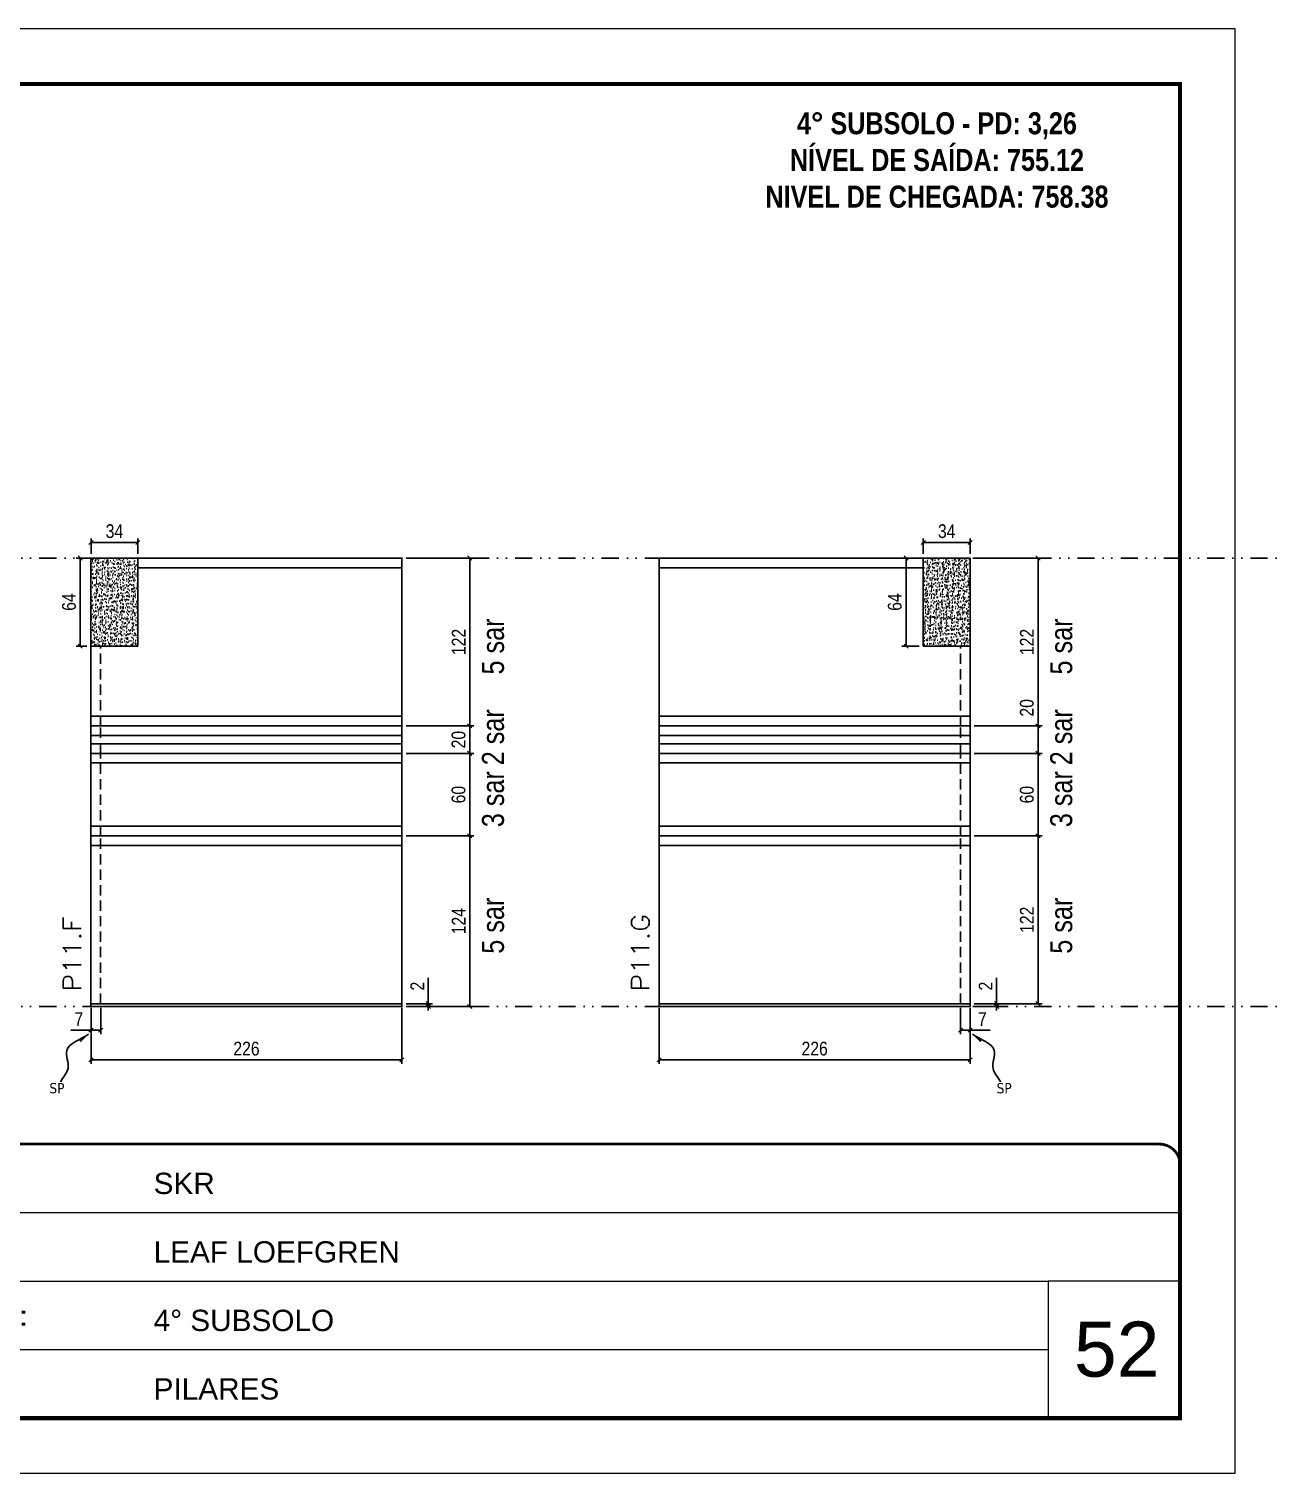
# Model space of a CAD drawing. Header units: millimetres. Extents: x 13777 to 27878, y -21631 to 6985.
# Drawn here: x 19776 to 20677, y -7848 to -6798 of the extents above; entities that cross this region are included whole.
import ezdxf

# ---------------------------------------------------------------- set-up
doc = ezdxf.new("R2010")
doc.units = ezdxf.units.MM
for name, pattern in [('CONTINUO', [0]), ('DASHED', [0.75, 0.5, -0.25]), ('DIVIDE2', [0.625, 0.25, -0.125, 0, -0.125, 0, -0.125]), ('HIDDEN', [0.375, 0.25, -0.125])]:
    doc.linetypes.add(name, pattern=pattern)
for name, color, linetype, lineweight in [('CARIMBO', 255, 'Continuous', 9), ('Folhas', 255, 'Continuous', 9), ('SARRAFO DE PRESSAO', 251, 'DASHED', 9), ('Texto Seção', 7, 'Continuous', 15)]:
    doc.layers.add(name, color=color, linetype=linetype, lineweight=lineweight)
for name, color, linetype in [('COTA', 241, 'Continuous'), ('NOMENCLATURA', 7, 'Continuous'), ('Nível', 160, 'Continuous'), ('Painéis', 200, 'Continuous'), ('SARR_2.2x7', 40, 'Continuous'), ('Sarrafo de Pressão', 42, 'HIDDEN'), ('texto', 7, 'Continuous')]:
    doc.layers.add(name, color=color, linetype=linetype)
doc.styles.add('ARIAL', font='arial.ttf')
doc.styles.add('ARIAL_NARROW', font='ARIALN.TTF', dxfattribs={"height": 0.2})
doc.styles.add('COTA TECNICA', font='techl___.ttf', dxfattribs={"height": 10})
doc.styles.add('COTA TECNICA-50', font='techl___.ttf', dxfattribs={"height": 10})
doc.styles.add('REGUA-120', font='ROMANS.shx', dxfattribs={"height": 15})
doc.styles.add('ROMANC', font='techb___.ttf', dxfattribs={"height": 2.5})
doc.styles.get("Standard").update_dxf_attribs({"font": 'arial.ttf'})
doc.styles.add('Tecnologia', font='')
doc.styles.get('Tecnologia').set_extended_font_data('Forgotten Futurist')
doc.dimstyles.new('COTA PAINEL-50', dxfattribs={"dimtxt": 10, "dimasz": 3, "dimexe": 3, "dimexo": 3, "dimgap": 3, "dimtad": 1, "dimdec": 1, "dimzin": 12, "dimdsep": 46, "dimtxsty": 'COTA TECNICA-50', "dimblk1": 'OBLIQUE', "dimblk2": 'OBLIQUE', "dimsah": 1, "dimcen": 0.9, "dimclrd": 4, "dimclre": 4, "dimclrt": 240, "dimadec": 1, "dimazin": 3, "dimtfac": 1, "dimtdec": 1, "dimtmove": 0, "dimatfit": 3, "dimfxl": 1, "dimtolj": 1, "dimtzin": 12, "dimarcsym": 0})
doc.dimstyles.new('PAINEL', dxfattribs={"dimtxt": 10, "dimasz": 3, "dimexe": 3, "dimexo": 3, "dimgap": 3, "dimtad": 1, "dimdec": 1, "dimzin": 12, "dimdsep": 46, "dimtxsty": 'COTA TECNICA', "dimblk1": 'OBLIQUE', "dimblk2": 'OBLIQUE', "dimsah": 1, "dimcen": 0.9, "dimclrd": 4, "dimclre": 4, "dimclrt": 240, "dimadec": 1, "dimazin": 3, "dimtfac": 1, "dimtdec": 1, "dimtmove": 0, "dimatfit": 3, "dimfxl": 1, "dimtolj": 1, "dimtzin": 12, "dimarcsym": 0})
doc.dimstyles.get("Standard").update_dxf_attribs({"dimtxt": 0.18, "dimasz": 0.18, "dimexe": 0.18, "dimexo": 0.0625, "dimgap": 0.09, "dimtad": 0, "dimtih": 1, "dimtoh": 1, "dimdec": 4, "dimzin": 0, "dimdsep": 46, "dimtxsty": 'Standard', "dimcen": 0.09, "dimadec": 0, "dimazin": 0, "dimtfac": 1, "dimtdec": 4, "dimtofl": 0, "dimtmove": 0, "dimatfit": 3, "dimfxl": 1, "dimtolj": 1, "dimtzin": 0, "dimarcsym": 0})

# ---------------------------------------------------------------- blocks, each defined once
blk = doc.blocks.new('9999999999')
at = {"color": 30, "linetype": 'CONTINUO'}
for p, q in [((98564.6, 34230.2), (98564.6, 34429.4)), ((98564.6, 34379.6), (99584, 34379.6)), ((98564.6, 34329.8), (99488, 34329.8)), ((99584, 34329.8), (99488, 34329.8)), ((99488, 34329.8), (99488, 34230.2)), ((98564.6, 34280), (99488, 34280))]:
    blk.add_line(p, q, dxfattribs=at)
at = {"color": 30, "linetype": 'CONTINUO', "const_width": 2}
blk.add_lwpolyline([(99584, 34230.2), (99584, 34414.4, 0.414214), (99569, 34429.4), (98229, 34429.4, 0.414214), (98214, 34414.4), (98214, 34245.2, 0.414214), (98229, 34230.2), (99584, 34230.2)], format="xyb", dxfattribs=at)
at = {"layer": 'Folhas'}
blk.add_lwpolyline([(98139, 34190.2), (99624, 34190.2), (99624, 35240.2), (98139, 35240.2)], close=True, dxfattribs=at)
at = {"layer": 'Folhas', "color": 30, "const_width": 3}
blk.add_lwpolyline([(98214, 34230.2), (99584, 34230.2), (99584, 35200.2), (98214, 35200.2)], close=True, dxfattribs=at)
at = {"color": 7, "linetype": 'Continuous', "ltscale": 5, "style": 'ARIAL'}
for s, height, p in [('SKR', 15.48, (98837.7, 34393.1)), ('LEAF LOEFGREN', 15.483, (98837.7, 34343.3)), ('4° SUBSOLO', 15.48, (98837.7, 34293.5)), ('NOVA SISTEMAS CONSTRUTIVOS', 11.059, (98263.2, 34267.2)), ('PILARES', 15.48, (98837.7, 34243.7))]:
    blk.add_text(s, height=height, dxfattribs=at).set_placement(p)
at = {"layer": 'Folhas', "color": 7, "style": 'Tecnologia', "width": 1.5}
for s, p in [('CLIENTE:', (98573.7, 34397.2)), ('OBRA:', (98573.7, 34347.3)), ('PAVIMENTO:', (98573.7, 34297.5)), ('PROJETO:', (98573.7, 34247.7))]:
    blk.add_text(s, height=14, dxfattribs=at).set_placement(p)
blk = doc.blocks.new('_Oblique')
at = {"color": 0, "linetype": 'ByBlock', "lineweight": -2}
blk.add_line((-0.5, -0.5), (0.5, 0.5), dxfattribs=at)
blk = doc.blocks.new('*D3263')
at = {"layer": 'COTA', "color": 4, "lineweight": -2, "transparency": 16777216}
for p, q in [((19821.7, -7509.9), (19821.7, -7550.7)), ((20047.7, -7509.9), (20047.7, -7550.7)), ((20047.7, -7547.7), (19821.7, -7547.7))]:
    blk.add_line(p, q, dxfattribs=at)
at = {"layer": 'Defpoints', "color": 0, "transparency": 16777216}
for p in [(19821.7, -7506.9), (20047.7, -7506.9), (19821.7, -7547.7)]:
    blk.add_point(p, dxfattribs=at)
at = {"layer": 'COTA', "color": 4, "lineweight": -2, "transparency": 16777216, "xscale": 3, "yscale": 3, "zscale": 3, "rotation": 180}
blk.add_blockref('_Oblique', (19821.7, -7547.7), dxfattribs=at)
at = {"layer": 'COTA', "color": 4, "lineweight": -2, "transparency": 16777216, "xscale": 3, "yscale": 3, "zscale": 3}
blk.add_blockref('_Oblique', (20047.7, -7547.7), dxfattribs=at)
at = {"layer": 'COTA', "color": 240, "transparency": 16777216, "insert": (19934.7, -7539.6), "char_height": 10, "attachment_point": 5, "style": 'COTA TECNICA'}
blk.add_mtext('\\A1;226', dxfattribs=at)
blk = doc.blocks.new('*D3264')
at = {"layer": 'COTA', "color": 4, "lineweight": -2, "transparency": 16777216}
for p, q in [((19821.7, -7511.9), (19821.7, -7529.1)), ((19828.7, -7509.9), (19828.7, -7529.1)), ((19821.7, -7526.1), (19806.9, -7526.1)), ((19828.7, -7526.1), (19821.7, -7526.1))]:
    blk.add_line(p, q, dxfattribs=at)
at = {"layer": 'Defpoints', "color": 0, "transparency": 16777216}
for p in [(19828.7, -7506.9), (19821.7, -7508.9), (19821.7, -7526.1)]:
    blk.add_point(p, dxfattribs=at)
at = {"layer": 'COTA', "color": 4, "lineweight": -2, "transparency": 16777216, "xscale": 3, "yscale": 3, "zscale": 3, "rotation": 180}
blk.add_blockref('_Oblique', (19821.7, -7526.1), dxfattribs=at)
at = {"layer": 'COTA', "color": 4, "lineweight": -2, "transparency": 16777216, "xscale": 3, "yscale": 3, "zscale": 3}
blk.add_blockref('_Oblique', (19828.7, -7526.1), dxfattribs=at)
at = {"layer": 'COTA', "color": 240, "transparency": 16777216, "insert": (19812.8, -7518.1), "char_height": 10, "attachment_point": 5, "style": 'COTA TECNICA-50'}
blk.add_mtext('\\A1;7', dxfattribs=at)
blk = doc.blocks.new('*D3265')
at = {"layer": 'COTA', "color": 4, "lineweight": -2, "transparency": 16777216}
for p, q in [((20066.9, -7506.9), (20066.9, -7488.1)), ((20050.7, -7506.9), (20069.9, -7506.9)), ((20066.9, -7508.9), (20066.9, -7506.9)), ((20050.7, -7508.9), (20069.9, -7508.9)), ((20066.9, -7508.9), (20066.9, -7511.9))]:
    blk.add_line(p, q, dxfattribs=at)
at = {"layer": 'Defpoints', "color": 0, "transparency": 16777216}
for p in [(20047.7, -7506.9), (20047.7, -7508.9), (20066.9, -7508.9)]:
    blk.add_point(p, dxfattribs=at)
at = {"layer": 'COTA', "color": 4, "lineweight": -2, "transparency": 16777216, "xscale": 3, "yscale": 3, "zscale": 3}
for p, rotation in [((20066.9, -7506.9), 270), ((20066.9, -7508.9), 90)]:
    blk.add_blockref('_Oblique', p, dxfattribs=dict(at, rotation=rotation))
at = {"layer": 'COTA', "color": 240, "transparency": 16777216, "insert": (20058.9, -7494.1), "char_height": 10, "attachment_point": 5, "rotation": 90, "style": 'COTA TECNICA-50'}
blk.add_mtext('\\A1;2', dxfattribs=at)
blk = doc.blocks.new('*D3266')
at = {"layer": 'COTA', "color": 4, "lineweight": -2, "transparency": 16777216}
for p, q in [((20050.7, -7324.9), (20100, -7324.9)), ((20097, -7384.9), (20097, -7324.9)), ((20050.7, -7384.9), (20100, -7384.9))]:
    blk.add_line(p, q, dxfattribs=at)
at = {"layer": 'Defpoints', "color": 0, "transparency": 16777216}
for p in [(20047.7, -7324.9), (20097, -7324.9), (20047.7, -7384.9)]:
    blk.add_point(p, dxfattribs=at)
at = {"layer": 'COTA', "color": 4, "lineweight": -2, "transparency": 16777216, "xscale": 3, "yscale": 3, "zscale": 3}
for p, rotation in [((20097, -7324.9), 90), ((20097, -7384.9), 270)]:
    blk.add_blockref('_Oblique', p, dxfattribs=dict(at, rotation=rotation))
at = {"layer": 'COTA', "color": 240, "transparency": 16777216, "insert": (20088.9, -7354.9), "char_height": 10, "attachment_point": 5, "rotation": 90, "style": 'COTA TECNICA-50'}
blk.add_mtext('\\A1;60', dxfattribs=at)
blk = doc.blocks.new('*D3267')
at = {"layer": 'COTA', "color": 4, "lineweight": -2, "transparency": 16777216}
for p, q in [((20050.7, -7182.9), (20100, -7182.9)), ((20097, -7304.9), (20097, -7182.9)), ((20050.7, -7304.9), (20100, -7304.9))]:
    blk.add_line(p, q, dxfattribs=at)
at = {"layer": 'Defpoints', "color": 0, "transparency": 16777216}
for p in [(20047.7, -7182.9), (20097, -7182.9), (20047.7, -7304.9)]:
    blk.add_point(p, dxfattribs=at)
at = {"layer": 'COTA', "color": 4, "lineweight": -2, "transparency": 16777216, "xscale": 3, "yscale": 3, "zscale": 3}
for p, rotation in [((20097, -7182.9), 90), ((20097, -7304.9), 270)]:
    blk.add_blockref('_Oblique', p, dxfattribs=dict(at, rotation=rotation))
at = {"layer": 'COTA', "color": 240, "transparency": 16777216, "insert": (20089, -7243.9), "char_height": 10, "attachment_point": 5, "rotation": 90, "style": 'COTA TECNICA-50'}
blk.add_mtext('\\A1;122', dxfattribs=at)
blk = doc.blocks.new('*D3286')
at = {"layer": 'COTA', "color": 4, "linetype": 'ByBlock', "lineweight": -2, "transparency": 16777216}
for p, q in [((20050.7, -7384.9), (20100, -7384.9)), ((20097, -7508.9), (20097, -7384.9)), ((20050.7, -7508.9), (20100, -7508.9))]:
    blk.add_line(p, q, dxfattribs=at)
at = {"layer": 'Defpoints', "color": 0, "linetype": 'ByBlock', "transparency": 16777216}
for p in [(20047.7, -7384.9), (20097, -7384.9), (20047.7, -7508.9)]:
    blk.add_point(p, dxfattribs=at)
at = {"layer": 'COTA', "color": 4, "linetype": 'ByBlock', "lineweight": -2, "transparency": 16777216, "xscale": 3, "yscale": 3, "zscale": 3}
for p, rotation in [((20097, -7384.9), 90), ((20097, -7508.9), 270)]:
    blk.add_blockref('_Oblique', p, dxfattribs=dict(at, rotation=rotation))
at = {"layer": 'COTA', "color": 240, "linetype": 'ByBlock', "transparency": 16777216, "insert": (20089, -7446.9), "char_height": 10, "attachment_point": 5, "rotation": 90, "style": 'COTA TECNICA'}
blk.add_mtext('\\A1;124', dxfattribs=at)
blk = doc.blocks.new('*D3287')
at = {"layer": 'COTA', "color": 4, "linetype": 'ByBlock', "lineweight": -2, "transparency": 16777216}
for p, q in [((20050.7, -7384.9), (20100, -7384.9)), ((20097, -7508.9), (20097, -7384.9)), ((20050.7, -7508.9), (20100, -7508.9))]:
    blk.add_line(p, q, dxfattribs=at)
at = {"layer": 'Defpoints', "color": 0, "linetype": 'ByBlock', "transparency": 16777216}
for p in [(20047.7, -7384.9), (20097, -7384.9), (20047.7, -7508.9)]:
    blk.add_point(p, dxfattribs=at)
at = {"layer": 'COTA', "color": 4, "linetype": 'ByBlock', "lineweight": -2, "transparency": 16777216, "xscale": 3, "yscale": 3, "zscale": 3}
for p, rotation in [((20097, -7384.9), 90), ((20097, -7508.9), 270)]:
    blk.add_blockref('_Oblique', p, dxfattribs=dict(at, rotation=rotation))
at = {"layer": 'COTA', "color": 240, "linetype": 'ByBlock', "transparency": 16777216, "insert": (20089, -7446.9), "char_height": 10, "attachment_point": 5, "rotation": 90, "style": 'COTA TECNICA'}
blk.add_mtext('\\A1;124', dxfattribs=at)
blk = doc.blocks.new('*D3288')
at = {"layer": 'COTA', "color": 4, "lineweight": -2, "transparency": 16777216}
for p, q in [((20050.7, -7304.9), (20100, -7304.9)), ((20097, -7324.9), (20097, -7304.9)), ((20050.7, -7324.9), (20100, -7324.9))]:
    blk.add_line(p, q, dxfattribs=at)
at = {"layer": 'Defpoints', "color": 0, "transparency": 16777216}
for p in [(20047.7, -7304.9), (20097, -7304.9), (20047.7, -7324.9)]:
    blk.add_point(p, dxfattribs=at)
at = {"layer": 'COTA', "color": 4, "lineweight": -2, "transparency": 16777216, "xscale": 3, "yscale": 3, "zscale": 3}
for p, rotation in [((20097, -7304.9), 90), ((20097, -7324.9), 270)]:
    blk.add_blockref('_Oblique', p, dxfattribs=dict(at, rotation=rotation))
at = {"layer": 'COTA', "color": 240, "transparency": 16777216, "insert": (20088.9, -7314.9), "char_height": 10, "attachment_point": 5, "rotation": 90, "style": 'COTA TECNICA'}
blk.add_mtext('\\A1;20', dxfattribs=at)
blk = doc.blocks.new('*D3291')
at = {"layer": 'COTA', "color": 4, "lineweight": -2, "transparency": 16777216}
for p, q in [((19818.7, -7182.9), (19810.8, -7182.9)), ((19813.8, -7182.9), (19813.8, -7246.9)), ((19818.7, -7246.9), (19810.8, -7246.9))]:
    blk.add_line(p, q, dxfattribs=at)
at = {"layer": 'Defpoints', "color": 0, "transparency": 16777216}
for p in [(19821.7, -7182.9), (19813.8, -7246.9), (19821.7, -7246.9)]:
    blk.add_point(p, dxfattribs=at)
at = {"layer": 'COTA', "color": 4, "lineweight": -2, "transparency": 16777216, "xscale": 3, "yscale": 3, "zscale": 3}
for p, rotation in [((19813.8, -7182.9), 90), ((19813.8, -7246.9), 270)]:
    blk.add_blockref('_Oblique', p, dxfattribs=dict(at, rotation=rotation))
at = {"layer": 'COTA', "color": 240, "transparency": 16777216, "insert": (19805.7, -7214.9), "char_height": 10, "attachment_point": 5, "rotation": 90, "style": 'COTA TECNICA'}
blk.add_mtext('\\A1;64', dxfattribs=at)
blk = doc.blocks.new('*D3292')
at = {"layer": 'COTA', "color": 4, "lineweight": -2, "transparency": 16777216}
for p, q in [((19821.7, -7179.9), (19821.7, -7168.6)), ((19855.7, -7179.9), (19855.7, -7168.6)), ((19855.7, -7171.6), (19821.7, -7171.6))]:
    blk.add_line(p, q, dxfattribs=at)
at = {"layer": 'Defpoints', "color": 0, "transparency": 16777216}
for p in [(19821.7, -7171.6), (19821.7, -7182.9), (19855.7, -7182.9)]:
    blk.add_point(p, dxfattribs=at)
at = {"layer": 'COTA', "color": 4, "lineweight": -2, "transparency": 16777216, "xscale": 3, "yscale": 3, "zscale": 3, "rotation": 180}
blk.add_blockref('_Oblique', (19821.7, -7171.6), dxfattribs=at)
at = {"layer": 'COTA', "color": 4, "lineweight": -2, "transparency": 16777216, "xscale": 3, "yscale": 3, "zscale": 3}
blk.add_blockref('_Oblique', (19855.7, -7171.6), dxfattribs=at)
at = {"layer": 'COTA', "color": 240, "transparency": 16777216, "insert": (19838.7, -7163.4), "char_height": 10, "attachment_point": 5, "style": 'COTA TECNICA'}
blk.add_mtext('\\A1;34', dxfattribs=at)
blk = doc.blocks.new('*D3271')
at = {"layer": 'COTA', "color": 4, "lineweight": -2, "transparency": 16777216}
for p, q in [((20234.8, -7509.9), (20234.8, -7550.7)), ((20460.8, -7509.9), (20460.8, -7550.7)), ((20234.8, -7547.7), (20460.8, -7547.7))]:
    blk.add_line(p, q, dxfattribs=at)
at = {"layer": 'Defpoints', "color": 0, "transparency": 16777216}
for p in [(20234.8, -7506.9), (20460.8, -7506.9), (20460.8, -7547.7)]:
    blk.add_point(p, dxfattribs=at)
at = {"layer": 'COTA', "color": 4, "lineweight": -2, "transparency": 16777216, "xscale": 3, "yscale": 3, "zscale": 3, "rotation": 180}
blk.add_blockref('_Oblique', (20234.8, -7547.7), dxfattribs=at)
at = {"layer": 'COTA', "color": 4, "lineweight": -2, "transparency": 16777216, "xscale": 3, "yscale": 3, "zscale": 3}
blk.add_blockref('_Oblique', (20460.8, -7547.7), dxfattribs=at)
at = {"layer": 'COTA', "color": 240, "transparency": 16777216, "insert": (20347.8, -7539.6), "char_height": 10, "attachment_point": 5, "style": 'COTA TECNICA'}
blk.add_mtext('\\A1;226', dxfattribs=at)
blk = doc.blocks.new('*D3272')
at = {"layer": 'COTA', "color": 4, "lineweight": -2, "transparency": 16777216}
for p, q in [((20453.8, -7509.9), (20453.8, -7529.1)), ((20460.8, -7511.9), (20460.8, -7529.1)), ((20453.8, -7526.1), (20460.8, -7526.1)), ((20460.8, -7526.1), (20475.5, -7526.1))]:
    blk.add_line(p, q, dxfattribs=at)
at = {"layer": 'Defpoints', "color": 0, "transparency": 16777216}
for p in [(20453.8, -7506.9), (20460.8, -7508.9), (20460.8, -7526.1)]:
    blk.add_point(p, dxfattribs=at)
at = {"layer": 'COTA', "color": 4, "lineweight": -2, "transparency": 16777216, "xscale": 3, "yscale": 3, "zscale": 3, "rotation": 180}
blk.add_blockref('_Oblique', (20453.8, -7526.1), dxfattribs=at)
at = {"layer": 'COTA', "color": 4, "lineweight": -2, "transparency": 16777216, "xscale": 3, "yscale": 3, "zscale": 3}
blk.add_blockref('_Oblique', (20460.8, -7526.1), dxfattribs=at)
at = {"layer": 'COTA', "color": 240, "transparency": 16777216, "insert": (20469.7, -7518.1), "char_height": 10, "attachment_point": 5, "style": 'COTA TECNICA-50'}
blk.add_mtext('\\A1;7', dxfattribs=at)
blk = doc.blocks.new('*D3273')
at = {"layer": 'COTA', "color": 4, "lineweight": -2, "transparency": 16777216}
for p, q in [((20480.1, -7506.9), (20480.1, -7488.1)), ((20463.8, -7506.9), (20483.1, -7506.9)), ((20480.1, -7508.9), (20480.1, -7506.9)), ((20463.8, -7508.9), (20483.1, -7508.9)), ((20480.1, -7508.9), (20480.1, -7511.9))]:
    blk.add_line(p, q, dxfattribs=at)
at = {"layer": 'Defpoints', "color": 0, "transparency": 16777216}
for p in [(20460.8, -7506.9), (20460.8, -7508.9), (20480.1, -7508.9)]:
    blk.add_point(p, dxfattribs=at)
at = {"layer": 'COTA', "color": 4, "lineweight": -2, "transparency": 16777216, "xscale": 3, "yscale": 3, "zscale": 3}
for p, rotation in [((20480.1, -7506.9), 270), ((20480.1, -7508.9), 90)]:
    blk.add_blockref('_Oblique', p, dxfattribs=dict(at, rotation=rotation))
at = {"layer": 'COTA', "color": 240, "transparency": 16777216, "insert": (20472.1, -7494.1), "char_height": 10, "attachment_point": 5, "rotation": 90, "style": 'COTA TECNICA-50'}
blk.add_mtext('\\A1;2', dxfattribs=at)
blk = doc.blocks.new('*D3274')
at = {"layer": 'COTA', "color": 4, "lineweight": -2, "transparency": 16777216}
for p, q in [((20463.8, -7324.9), (20513.2, -7324.9)), ((20510.2, -7384.9), (20510.2, -7324.9)), ((20463.8, -7384.9), (20513.2, -7384.9))]:
    blk.add_line(p, q, dxfattribs=at)
at = {"layer": 'Defpoints', "color": 0, "transparency": 16777216}
for p in [(20460.8, -7324.9), (20510.2, -7324.9), (20460.8, -7384.9)]:
    blk.add_point(p, dxfattribs=at)
at = {"layer": 'COTA', "color": 4, "lineweight": -2, "transparency": 16777216, "xscale": 3, "yscale": 3, "zscale": 3}
for p, rotation in [((20510.2, -7324.9), 90), ((20510.2, -7384.9), 270)]:
    blk.add_blockref('_Oblique', p, dxfattribs=dict(at, rotation=rotation))
at = {"layer": 'COTA', "color": 240, "transparency": 16777216, "insert": (20502.1, -7354.9), "char_height": 10, "attachment_point": 5, "rotation": 90, "style": 'COTA TECNICA-50'}
blk.add_mtext('\\A1;60', dxfattribs=at)
blk = doc.blocks.new('*D3275')
at = {"layer": 'COTA', "color": 4, "lineweight": -2, "transparency": 16777216}
for p, q in [((20463.8, -7182.9), (20513.2, -7182.9)), ((20510.2, -7304.9), (20510.2, -7182.9)), ((20463.8, -7304.9), (20513.2, -7304.9))]:
    blk.add_line(p, q, dxfattribs=at)
at = {"layer": 'Defpoints', "color": 0, "transparency": 16777216}
for p in [(20460.8, -7182.9), (20510.2, -7182.9), (20460.8, -7304.9)]:
    blk.add_point(p, dxfattribs=at)
at = {"layer": 'COTA', "color": 4, "lineweight": -2, "transparency": 16777216, "xscale": 3, "yscale": 3, "zscale": 3}
for p, rotation in [((20510.2, -7182.9), 90), ((20510.2, -7304.9), 270)]:
    blk.add_blockref('_Oblique', p, dxfattribs=dict(at, rotation=rotation))
at = {"layer": 'COTA', "color": 240, "transparency": 16777216, "insert": (20502.1, -7243.9), "char_height": 10, "attachment_point": 5, "rotation": 90, "style": 'COTA TECNICA-50'}
blk.add_mtext('\\A1;122', dxfattribs=at)
blk = doc.blocks.new('*D3296')
at = {"layer": 'COTA', "color": 4, "lineweight": -2, "transparency": 16777216}
for p, q in [((20426.8, -7179.9), (20426.8, -7168.6)), ((20460.8, -7179.9), (20460.8, -7168.6)), ((20426.8, -7171.6), (20460.8, -7171.6))]:
    blk.add_line(p, q, dxfattribs=at)
at = {"layer": 'Defpoints', "color": 0, "transparency": 16777216}
for p in [(20460.8, -7171.6), (20426.8, -7182.9), (20460.8, -7182.9)]:
    blk.add_point(p, dxfattribs=at)
at = {"layer": 'COTA', "color": 4, "lineweight": -2, "transparency": 16777216, "xscale": 3, "yscale": 3, "zscale": 3, "rotation": 180}
blk.add_blockref('_Oblique', (20426.8, -7171.6), dxfattribs=at)
at = {"layer": 'COTA', "color": 4, "lineweight": -2, "transparency": 16777216, "xscale": 3, "yscale": 3, "zscale": 3}
blk.add_blockref('_Oblique', (20460.8, -7171.6), dxfattribs=at)
at = {"layer": 'COTA', "color": 240, "transparency": 16777216, "insert": (20443.8, -7163.4), "char_height": 10, "attachment_point": 5, "style": 'COTA TECNICA'}
blk.add_mtext('\\A1;34', dxfattribs=at)
blk = doc.blocks.new('*D3297')
at = {"layer": 'COTA', "color": 4, "lineweight": -2, "transparency": 16777216}
for p, q in [((20463.8, -7384.9), (20513.2, -7384.9)), ((20510.2, -7506.9), (20510.2, -7384.9)), ((20463.8, -7506.9), (20513.2, -7506.9))]:
    blk.add_line(p, q, dxfattribs=at)
at = {"layer": 'Defpoints', "color": 0, "transparency": 16777216}
for p in [(20460.8, -7384.9), (20510.2, -7384.9), (20460.8, -7506.9)]:
    blk.add_point(p, dxfattribs=at)
at = {"layer": 'COTA', "color": 4, "lineweight": -2, "transparency": 16777216, "xscale": 3, "yscale": 3, "zscale": 3}
for p, rotation in [((20510.2, -7384.9), 90), ((20510.2, -7506.9), 270)]:
    blk.add_blockref('_Oblique', p, dxfattribs=dict(at, rotation=rotation))
at = {"layer": 'COTA', "color": 240, "transparency": 16777216, "insert": (20502.1, -7445.9), "char_height": 10, "attachment_point": 5, "rotation": 90, "style": 'COTA TECNICA'}
blk.add_mtext('\\A1;122', dxfattribs=at)
blk = doc.blocks.new('*D3298')
at = {"layer": 'COTA', "color": 4, "lineweight": -2, "transparency": 16777216}
for p, q in [((20510.2, -7304.9), (20510.2, -7281.7)), ((20463.8, -7304.9), (20513.2, -7304.9)), ((20510.2, -7324.9), (20510.2, -7304.9)), ((20463.8, -7324.9), (20513.2, -7324.9))]:
    blk.add_line(p, q, dxfattribs=at)
at = {"layer": 'Defpoints', "color": 0, "transparency": 16777216}
for p in [(20460.8, -7304.9), (20510.2, -7304.9), (20460.8, -7324.9)]:
    blk.add_point(p, dxfattribs=at)
at = {"layer": 'COTA', "color": 4, "lineweight": -2, "transparency": 16777216, "xscale": 3, "yscale": 3, "zscale": 3}
for p, rotation in [((20510.2, -7304.9), 90), ((20510.2, -7324.9), 270)]:
    blk.add_blockref('_Oblique', p, dxfattribs=dict(at, rotation=rotation))
at = {"layer": 'COTA', "color": 240, "transparency": 16777216, "insert": (20502.1, -7291.8), "char_height": 10, "attachment_point": 5, "rotation": 90, "style": 'COTA TECNICA'}
blk.add_mtext('\\A1;20', dxfattribs=at)
blk = doc.blocks.new('*D3295')
at = {"layer": 'COTA', "color": 4, "lineweight": -2, "transparency": 16777216}
for p, q in [((20423.8, -7182.9), (20411.3, -7182.9)), ((20414.3, -7246.9), (20414.3, -7182.9)), ((20423.8, -7246.9), (20411.3, -7246.9))]:
    blk.add_line(p, q, dxfattribs=at)
at = {"layer": 'Defpoints', "color": 0, "transparency": 16777216}
for p in [(20414.3, -7182.9), (20426.8, -7182.9), (20426.8, -7246.9)]:
    blk.add_point(p, dxfattribs=at)
at = {"layer": 'COTA', "color": 4, "lineweight": -2, "transparency": 16777216, "xscale": 3, "yscale": 3, "zscale": 3}
for p, rotation in [((20414.3, -7182.9), 90), ((20414.3, -7246.9), 270)]:
    blk.add_blockref('_Oblique', p, dxfattribs=dict(at, rotation=rotation))
at = {"layer": 'COTA', "color": 240, "transparency": 16777216, "insert": (20406.1, -7214.9), "char_height": 10, "attachment_point": 5, "rotation": 90, "style": 'COTA TECNICA'}
blk.add_mtext('\\A1;64', dxfattribs=at)

msp = doc.modelspace()

# ---------------------------------------------------------------- hatches: boundary and pattern name
at = {"layer": 'COTA'}
h = msp.add_hatch(dxfattribs=at)
h.set_pattern_fill('AR-CONC', color=256, scale=0.03)
h.set_pattern_definition([(50, (394.2896, -6901.4506), (5.4655401, -0.4781726), [0.5715, -6.2865]), (355, (394.2896, -6901.4506), (-1.0573026, 5.7317054), [0.4572, -5.0292175]), (100.451445, (394.745, -6901.4905), (4.4082374, 5.2535326), [0.4857003, -5.3427073]), (46.1842, (394.2896, -6899.9266), (8.1323712, -1.2612698), [0.85725, -9.42975]), (96.635558, (394.967, -6900.032), (7.122124, 7.4227837), [0.7285507, -8.0140682]), (351.18415, (394.29, -6899.927), (7.122124, 7.4227837), [0.685799, -7.543792]), (21, (395.0516, -6900.3076), (4.5484317, -3.0679559), [0.5715, -6.2865]), (326, (395.0516, -6900.3076), (1.8540609, 5.525639), [0.4572, -5.0292]), (71.451445, (395.4307, -6900.5633), (6.4024926, 2.457683), [0.4857003, -5.3426981]), (37.5, (394.2896, -6901.4506), (0.0926581, 2.53665117), [0, -4.96824, 0, -5.1054, 0, -5.04825]), (7.5, (394.2896, -6901.4506), (2.00458988, 3.00541724), [0, -2.91084, 0, -4.85394, 0, -1.92405]), (327.5, (392.5904, -6901.4506), (4.06771786, -0.17186232), [0, -1.905, 0, -5.9436, 0, -7.8867]), (317.5, (391.8284, -6901.4506), (4.44387544, 0.7627947), [0, -2.4765, 0, -3.94716, 0, -5.6007])])
h.paths.add_polyline_path([(19855.66, -7182.89), (19821.66, -7182.89), (19821.66, -7246.89), (19855.66, -7246.89)])
h = msp.add_hatch(dxfattribs=at)
h.set_pattern_fill('AR-CONC', color=256, scale=0.03)
h.set_pattern_definition([(50, (803.4404, -6901.4506), (5.4655401, -0.4781726), [0.5715, -6.2865]), (355, (803.4404, -6901.4506), (-1.0573026, 5.7317054), [0.4572, -5.0292175]), (100.451445, (803.896, -6901.4905), (4.4082374, 5.2535326), [0.4857003, -5.3427073]), (46.1842, (803.4404, -6899.9266), (8.1323712, -1.2612698), [0.85725, -9.42975]), (96.635558, (804.118, -6900.032), (7.122124, 7.4227837), [0.7285507, -8.0140682]), (351.18415, (803.4404, -6899.927), (7.122124, 7.4227837), [0.685799, -7.543792]), (21, (804.2024, -6900.3076), (4.5484317, -3.0679559), [0.5715, -6.2865]), (326, (804.2024, -6900.3076), (1.8540609, 5.525639), [0.4572, -5.0292]), (71.451445, (804.5815, -6900.5633), (6.4024926, 2.457683), [0.4857003, -5.3426981]), (37.5, (803.4404, -6901.4506), (0.0926581, 2.53665117), [0, -4.96824, 0, -5.1054, 0, -5.04825]), (7.5, (803.4404, -6901.4506), (2.00458988, 3.00541724), [0, -2.91084, 0, -4.85394, 0, -1.92405]), (327.5, (801.7412, -6901.4506), (4.06771786, -0.17186232), [0, -1.905, 0, -5.9436, 0, -7.8867]), (317.5, (800.979, -6901.4506), (4.44387544, 0.7627947), [0, -2.4765, 0, -3.94716, 0, -5.6007])])
h.paths.add_polyline_path([(20426.81, -7246.89), (20460.81, -7246.89), (20460.81, -7182.89), (20426.81, -7182.89)])

# ---------------------------------------------------------------- linework, layer by layer
for p, q in [((19821.66, -7246.89), (19821.66, -7182.89)), ((19821.66, -7182.89), (19855.66, -7182.89)), ((20460.81, -7182.89), (20426.81, -7182.89)), ((20460.81, -7246.89), (20460.81, -7182.89))]:
    msp.add_line(p, q, dxfattribs=at)
at = {"layer": 'Nível', "color": 4, "linetype": 'DIVIDE2', "ltscale": 50}
for p, q in [((13777.11, -7182.89), (21531.15, -7182.89)), ((13777.11, -7508.89), (21531.15, -7508.89))]:
    msp.add_line(p, q, dxfattribs=at)
at = {"layer": 'Painéis'}
for p, q in [((20047.66, -7182.89), (19855.66, -7182.89)), ((19855.66, -7182.89), (19855.66, -7246.89)), ((20047.66, -7506.89), (20047.66, -7182.89)), ((20234.81, -7506.89), (20234.81, -7182.89)), ((20234.81, -7182.89), (20426.81, -7182.89)), ((20426.81, -7182.89), (20426.81, -7246.89)), ((19821.66, -7246.89), (19821.66, -7506.89)), ((19855.66, -7246.89), (19821.66, -7246.89)), ((20426.81, -7246.89), (20460.81, -7246.89)), ((20460.81, -7246.89), (20460.81, -7506.89)), ((19821.66, -7304.89), (20047.66, -7304.89)), ((20460.81, -7304.89), (20234.81, -7304.89)), ((19821.66, -7324.89), (20047.66, -7324.89)), ((20460.81, -7324.89), (20234.81, -7324.89)), ((19821.66, -7384.89), (20047.66, -7384.89)), ((20460.81, -7384.89), (20234.81, -7384.89))]:
    msp.add_line(p, q, dxfattribs=at)
for points in [[(20047.66, -7506.89), (19821.66, -7506.89), (19821.66, -7508.89), (20047.66, -7508.89)], [(20234.81, -7506.89), (20460.81, -7506.89), (20460.81, -7508.89), (20234.81, -7508.89)]]:
    msp.add_lwpolyline(points, close=True, dxfattribs=at)
at = {"layer": 'SARR_2.2x7'}
for p, q in [((19855.66, -7189.89), (20047.66, -7189.89)), ((20426.81, -7189.89), (20234.81, -7189.89)), ((19821.66, -7297.89), (20047.66, -7297.89)), ((20460.81, -7297.89), (20234.81, -7297.89)), ((19821.66, -7311.89), (20047.66, -7311.89)), ((19821.66, -7317.89), (20047.66, -7317.89)), ((20460.81, -7311.89), (20234.81, -7311.89)), ((20460.81, -7317.89), (20234.81, -7317.89)), ((19821.66, -7331.89), (20047.66, -7331.89)), ((20460.81, -7331.89), (20234.81, -7331.89)), ((19821.66, -7377.89), (20047.66, -7377.89)), ((20460.81, -7377.89), (20234.81, -7377.89)), ((19821.66, -7391.89), (20047.66, -7391.89)), ((20460.81, -7391.89), (20234.81, -7391.89))]:
    msp.add_line(p, q, dxfattribs=at)
at = {"layer": 'Sarrafo de Pressão', "ltscale": 30}
for p, q in [((19828.66, -7304.89), (19828.66, -7246.89)), ((20453.81, -7304.89), (20453.81, -7246.89)), ((19828.66, -7324.89), (19828.66, -7304.89)), ((20453.81, -7324.89), (20453.81, -7304.89)), ((19828.66, -7384.89), (19828.66, -7324.89)), ((20453.81, -7384.89), (20453.81, -7324.89)), ((19828.66, -7506.89), (19828.66, -7384.89)), ((20453.81, -7506.89), (20453.81, -7384.89))]:
    msp.add_line(p, q, dxfattribs=at)

# ---------------------------------------------------------------- block references
at = {"layer": 'SARRAFO DE PRESSAO', "color": 6, "linetype": 'ByBlock'}
msp.add_blockref('9999999999', (-78970.51, -42038.38), dxfattribs=at)

# ---------------------------------------------------------------- texts
at = {"layer": 'CARIMBO', "style": 'ARIAL'}
msp.add_text('52', height=40, dxfattribs=at).set_placement((20536.33, -7778.03))
at = {"layer": 'NOMENCLATURA', "style": 'ARIAL_NARROW'}
for s, p in [('5 sar', (20121.9, -7267.57)), ('5 sar', (20535.05, -7267.57)), ('2 sar', (20121.9, -7333.57)), ('2 sar', (20535.05, -7333.57)), ('3 sar', (20121.9, -7378.57)), ('3 sar', (20535.05, -7378.57)), ('5 sar', (20121.9, -7470.57)), ('5 sar', (20535.05, -7470.57))]:
    msp.add_text(s, height=16, rotation=90, dxfattribs=at).set_placement(p)
at = {"layer": 'NOMENCLATURA', "color": 2, "insert": (20436.75, -6832.11), "char_height": 16, "attachment_point": 2, "style": 'ROMANC'}
msp.add_mtext_dynamic_manual_height_columns('\\P4° SUBSOLO - PD: 3,26\\PNÍVEL DE SAÍDA: 755.12\\PNIVEL DE CHEGADA: 758.38', width=300.2766, gutter_width=1, heights=[0], dxfattribs=at)
at = {"layer": 'texto', "color": 0, "char_height": 7.5, "attachment_point": 5}
for insert in [(19796.88, -7568.38), (20485.59, -7568.38)]:
    msp.add_mtext('{\\fTahoma|b0|i0|c0|p34;\\C4;SP}', dxfattribs=dict(at, insert=insert))
at = {"layer": 'Texto Seção', "style": 'REGUA-120', "width": 1.1}
for s, p in [('P11.F', (19814.41, -7498.13)), ('P11.G', (20227.56, -7498.13))]:
    msp.add_text(s, height=13, rotation=90, dxfattribs=at).set_placement(p)

# ---------------------------------------------------------------- dimensions: what is measured, and where the dimension line sits
at = {"layer": 'COTA'}
for base, p1, p2, dimstyle, picture, middle in [((19821.66, -7171.65), (19855.66, -7182.89), (19821.66, -7182.89), 'PAINEL', '*D3292', (19838.66, -7163.43)), ((20460.81, -7526.13), (20453.81, -7506.89), (20460.81, -7508.89), 'COTA PAINEL-50', '*D3272', (20469.68, -7518.06))]:
    dim = msp.add_linear_dim(base=base, p1=p1, p2=p2, dimstyle=dimstyle, dxfattribs=at)
    dim.commit()
    dim.dimension.update_dxf_attribs({"geometry": picture, "text_midpoint": middle})
for base, p1, p2, angle, dimstyle, picture, middle in [((20460.81, -7171.65), (20426.81, -7182.89), (20460.81, -7182.89), 180, 'PAINEL', '*D3296', (20443.81, -7163.43)), ((19813.8, -7246.89), (19821.66, -7182.89), (19821.66, -7246.89), 90, 'PAINEL', '*D3291', (19805.69, -7214.89)), ((20097.03, -7182.89), (20047.66, -7304.89), (20047.66, -7182.89), 90, 'COTA PAINEL-50', '*D3267', (20088.97, -7243.89)), ((20414.25, -7182.89), (20426.81, -7246.89), (20426.81, -7182.89), 90, 'PAINEL', '*D3295', (20406.15, -7214.89)), ((20510.18, -7182.89), (20460.81, -7304.89), (20460.81, -7182.89), 90, 'COTA PAINEL-50', '*D3275', (20502.12, -7243.89)), ((20510.18, -7304.89), (20460.81, -7324.89), (20460.81, -7304.89), 90, 'PAINEL', '*D3298', (20502.07, -7291.79)), ((20097.03, -7324.89), (20047.66, -7384.89), (20047.66, -7324.89), 90, 'COTA PAINEL-50', '*D3266', (20088.92, -7354.89)), ((20510.18, -7324.89), (20460.81, -7384.89), (20460.81, -7324.89), 90, 'COTA PAINEL-50', '*D3274', (20502.07, -7354.89)), ((20510.18, -7384.89), (20460.81, -7506.89), (20460.81, -7384.89), 90, 'PAINEL', '*D3297', (20502.12, -7445.89)), ((19821.66, -7526.13), (19828.66, -7506.89), (19821.66, -7508.89), 180, 'COTA PAINEL-50', '*D3264', (19812.79, -7518.06))]:
    dim = msp.add_linear_dim(base=base, p1=p1, p2=p2, angle=angle, dimstyle=dimstyle, dxfattribs=at)
    dim.commit()
    dim.dimension.update_dxf_attribs({"geometry": picture, "text_midpoint": middle})
for base, p1, p2, dimstyle, picture, middle in [((20097.03, -7304.89), (20047.66, -7324.89), (20047.66, -7304.89), 'PAINEL', '*D3288', (20097.03, -7314.89)), ((20066.92, -7508.89), (20047.66, -7506.89), (20047.66, -7508.89), 'COTA PAINEL-50', '*D3265', (20066.92, -7494.14)), ((20480.07, -7508.89), (20460.81, -7506.89), (20460.81, -7508.89), 'COTA PAINEL-50', '*D3273', (20480.07, -7494.14))]:
    dim = msp.add_linear_dim(base=base, p1=p1, p2=p2, angle=90, dimstyle=dimstyle, dxfattribs=at)
    dim.commit()
    dim.dimension.update_dxf_attribs({"geometry": picture, "text_midpoint": middle, "dimtype": 160})
at = {"layer": 'COTA', "linetype": 'ByBlock'}
for picture in ['*D3286', '*D3287']:
    dim = msp.add_aligned_dim(p1=(20047.66, -7508.89), p2=(20047.66, -7384.89), distance=-49.37, dimstyle='PAINEL', dxfattribs=at)
    dim.commit()
    dim.dimension.update_dxf_attribs({"geometry": picture, "text_midpoint": (20088.95, -7446.89)})
at = {"layer": 'COTA'}
dim = msp.add_linear_dim(base=(19821.66, -7547.71), p1=(20047.66, -7506.89), p2=(19821.66, -7506.89), angle=180, dimstyle='PAINEL', override={"dimarcsym": 2}, dxfattribs=at)
dim.commit()
dim.dimension.update_dxf_attribs({"geometry": '*D3263', "text_midpoint": (19934.66, -7539.61)})
dim = msp.add_linear_dim(base=(20460.81, -7547.71), p1=(20234.81, -7506.89), p2=(20460.81, -7506.89), dimstyle='PAINEL', override={"dimarcsym": 2}, dxfattribs=at)
dim.commit()
dim.dimension.update_dxf_attribs({"geometry": '*D3271', "text_midpoint": (20347.81, -7539.61)})

# ---------------------------------------------------------------- leaders
at = {"layer": 'COTA', "path_type": 1}
for points in [[(19819.83, -7529.07), (19804.04, -7540.91), (19804.97, -7553.91), (19799.42, -7563.69)], [(20462.64, -7529.07), (20478.42, -7540.91), (20477.5, -7553.91), (20483.05, -7563.69)]]:
    msp.add_leader(points, dimstyle='Standard', override={"dimasz": 8}, dxfattribs=at)

doc.saveas('drawing.dxf')
